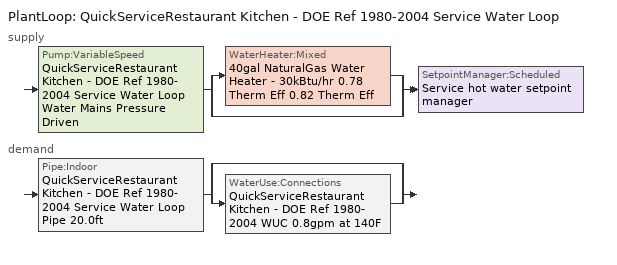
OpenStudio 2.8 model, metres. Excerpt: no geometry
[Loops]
PlantLoop 'QuickServiceRestaurant Kitchen - DOE Ref 1980-2004 Service Water Loop'
 supply: Pump:VariableSpeed 'QuickServiceRestaurant Kitchen - DOE Ref 1980-2004 Service Water Loop Water Mains Pressure Driven' > split
  | WaterHeater:Mixed '40gal NaturalGas Water Heater - 30kBtu/hr 0.78 Therm Eff 0.82 Therm Eff'
  | bypass
  join > SetpointManager:Scheduled 'Service hot water setpoint manager'
 demand: Pipe:Indoor 'QuickServiceRestaurant Kitchen - DOE Ref 1980-2004 Service Water Loop Pipe 20.0ft' > split
  | bypass
  | WaterUse:Connections 'QuickServiceRestaurant Kitchen - DOE Ref 1980-2004 WUC 0.8gpm at 140F'
[SizingPeriod:DesignDay] Barometric Pressure {Pa}=98816; Sky Clearness=0; Rain Indicator=0; Snow Indicator=0; Day of Month=21; Daylight Saving Time Indicator=0; Humidity Indicating Type=Wetbulb; Dry-Bulb Temperature Range Modifier Type=DefaultMultipliers
Name | Maximum Dry-Bulb Temperature {C} | Daily Dry-Bulb Temperature Range {deltaC} | Humidity Indicating Conditions at Maximum Dry-Bulb | Wind Speed {m/s} | Wind Direction {deg} | Month | Day Type | Solar Model Indicator | ASHRAE Taub | ASHRAE Taud
Toledo Express Ann Htg 99% Condns DB 1 | -14 | 0 | -14 | 4.3 | 240 | 1 | WinterDesignDay | ASHRAEClearSky
Toledo Express Ann Htg 99.6% Condns DB 1 | -17 | 0 | -17 | 4.3 | 240 | 1 | WinterDesignDay | ASHRAEClearSky
Toledo Express Ann Htg Wind 99% Condns WS=>MCDB 1 | -3.1 | 0 | -3.1 | 11.3 | 240 | 1 | WinterDesignDay | ASHRAEClearSky
Toledo Express April .4% Condns DB=>MCWB 1 | 28.7 | 11.2 | 18.5 | 4.8 | 230 | 4 | SummerDesignDay | ASHRAETau | 0.368 | 2.323
Toledo Express April .4% Condns WB=>MCDB 1 | 26 | 11.2 | 19.6 | 4.8 | 230 | 4 | SummerDesignDay | ASHRAETau | 0.368 | 2.323
Toledo Express August .4% Condns DB=>MCWB 1 | 34.1 | 11 | 24.9 | 4.8 | 230 | 8 | SummerDesignDay | ASHRAETau | 0.433 | 2.18
Toledo Express August .4% Condns WB=>MCDB 1 | 32.8 | 11 | 26.3 | 4.8 | 230 | 8 | SummerDesignDay | ASHRAETau | 0.433 | 2.18
Toledo Express December .4% Condns DB=>MCWB 1 | 16.1 | 6.9 | 13.5 | 4.8 | 230 | 12 | SummerDesignDay | ASHRAETau | 0.289 | 2.54
Toledo Express December .4% Condns WB=>MCDB 1 | 15.7 | 6.9 | 13.9 | 4.8 | 230 | 12 | SummerDesignDay | ASHRAETau | 0.289 | 2.54
Toledo Express February .4% Condns DB=>MCWB 1 | 15 | 7.9 | 10.8 | 4.8 | 230 | 2 | SummerDesignDay | ASHRAETau | 0.316 | 2.389
Toledo Express February .4% Condns WB=>MCDB 1 | 14 | 7.9 | 12.3 | 4.8 | 230 | 2 | SummerDesignDay | ASHRAETau | 0.316 | 2.389
Toledo Express January .4% Condns DB=>MCWB 1 | 14.8 | 7.3 | 12.5 | 4.8 | 230 | 1 | SummerDesignDay | ASHRAETau | 0.298 | 2.401
Toledo Express January .4% Condns WB=>MCDB 1 | 14 | 7.3 | 13.1 | 4.8 | 230 | 1 | SummerDesignDay | ASHRAETau | 0.298 | 2.401
Toledo Express July .4% Condns DB=>MCWB 1 | 35.4 | 11.4 | 23.9 | 4.8 | 230 | 7 | SummerDesignDay | ASHRAETau | 0.427 | 2.175
Toledo Express July .4% Condns WB=>MCDB 1 | 32.4 | 11.4 | 26.6 | 4.8 | 230 | 7 | SummerDesignDay | ASHRAETau | 0.427 | 2.175
Toledo Express June .4% Condns DB=>MCWB 1 | 34.5 | 11.6 | 22.6 | 4.8 | 230 | 6 | SummerDesignDay | ASHRAETau | 0.418 | 2.169
Toledo Express June .4% Condns WB=>MCDB 1 | 31 | 11.6 | 24.6 | 4.8 | 230 | 6 | SummerDesignDay | ASHRAETau | 0.418 | 2.169
Toledo Express March .4% Condns DB=>MCWB 1 | 23.4 | 9.8 | 15.6 | 4.8 | 230 | 3 | SummerDesignDay | ASHRAETau | 0.337 | 2.415
Toledo Express March .4% Condns WB=>MCDB 1 | 22.1 | 9.8 | 17 | 4.8 | 230 | 3 | SummerDesignDay | ASHRAETau | 0.337 | 2.415
Toledo Express May .4% Condns DB=>MCWB 1 | 31.8 | 11.7 | 20.7 | 4.8 | 230 | 5 | SummerDesignDay | ASHRAETau | 0.384 | 2.242
Toledo Express May .4% Condns WB=>MCDB 1 | 28.7 | 11.7 | 23.5 | 4.8 | 230 | 5 | SummerDesignDay | ASHRAETau | 0.384 | 2.242
Toledo Express November .4% Condns DB=>MCWB 1 | 21.4 | 8.6 | 13.9 | 4.8 | 230 | 11 | SummerDesignDay | ASHRAETau | 0.322 | 2.55
Toledo Express November .4% Condns WB=>MCDB 1 | 18.6 | 8.6 | 16.5 | 4.8 | 230 | 11 | SummerDesignDay | ASHRAETau | 0.322 | 2.55
Toledo Express October .4% Condns DB=>MCWB 1 | 28 | 11.1 | 19.4 | 4.8 | 230 | 10 | SummerDesignDay | ASHRAETau | 0.343 | 2.48
Toledo Express October .4% Condns WB=>MCDB 1 | 25.9 | 11.1 | 21.4 | 4.8 | 230 | 10 | SummerDesignDay | ASHRAETau | 0.343 | 2.48
Toledo Express September .4% Condns DB=>MCWB 1 | 32.2 | 11.9 | 21.3 | 4.8 | 230 | 9 | SummerDesignDay | ASHRAETau | 0.389 | 2.329
Toledo Express September .4% Condns WB=>MCDB 1 | 28.7 | 11.9 | 24 | 4.8 | 230 | 9 | SummerDesignDay | ASHRAETau | 0.389 | 2.329
[Construction]
Uninsulated copper pipe 0.75in type L: Copper pipe 0.75in type L
[Material]
Copper pipe 0.75in type L: Roughness=Smooth; Thickness {m}=0.001143; Conductivity {W/m-K}=386; Density {kg/m3}=8906.27; Specific Heat {J/kg-K}=385.1856; Thermal Absorptance=0.9; Solar Absorptance=0.7; Visible Absorptance=0.7
[Sizing:Zone] Zone Cooling Design Supply Air Temperature Input Method=SupplyAirTemperature; Zone Cooling Design Supply Air Temperature {C}=13.8889; Zone Cooling Design Supply Air Temperature Difference {deltaC}=11.11; Zone Heating Design Supply Air Temperature Input Method=SupplyAirTemperature; Zone Heating Design Supply Air Temperature {C}=50; Zone Heating Design Supply Air Temperature Difference {deltaC}=11.11; Zone Cooling Design Supply Air Humidity Ratio {kg-H2O/kg-air}=0.008; Zone Heating Design Supply Air Humidity Ratio {kg-H2O/kg-air}=0.008; Cooling Design Air Flow Method=DesignDay; Heating Design Air Flow Method=DesignDay; Account for Dedicated Outdoor Air System=No; Dedicated Outdoor Air System Control Strategy=NeutralSupplyAir; Dedicated Outdoor Air Low Setpoint Temperature for Design {C}=autosize; Dedicated Outdoor Air High Setpoint Temperature for Design {C}=autosize
Zone QuickServiceRestaurant Kitchen A end_a - Story Ground; Zone QuickServiceRestaurant Kitchen B end_a - Story Ground; Zone QuickServiceRestaurant Kitchen C end_a - Story Ground; Zone QuickServiceRestaurant Kitchen A  - Story Ground; Zone QuickServiceRestaurant Kitchen B  - Story Ground; Zone QuickServiceRestaurant Kitchen C  - Story Ground; Zone QuickServiceRestaurant Dining A  - Story Ground; Zone QuickServiceRestaurant Dining B  - Story Ground; Zone QuickServiceRestaurant Dining C  - Story Ground; Zone QuickServiceRestaurant Dining A end_b - Story Ground; Zone QuickServiceRestaurant Dining B end_b - Story Ground; Zone QuickServiceRestaurant Dining C end_b - Story Ground
[Zone equipment]
Zone QuickServiceRestaurant Kitchen A end_a - Story Ground: Zone QuickServiceRestaurant Kitchen A end_a - Story Ground Exhaust Fan, Zone QuickServiceRestaurant Kitchen A end_a - Story Ground PTHP
Zone QuickServiceRestaurant Kitchen B end_a - Story Ground: Zone QuickServiceRestaurant Kitchen B end_a - Story Ground Exhaust Fan, Zone QuickServiceRestaurant Kitchen B end_a - Story Ground PTHP
Zone QuickServiceRestaurant Kitchen C end_a - Story Ground: Zone QuickServiceRestaurant Kitchen C end_a - Story Ground Exhaust Fan, Zone QuickServiceRestaurant Kitchen C end_a - Story Ground PTHP
Zone QuickServiceRestaurant Kitchen A  - Story Ground: Zone QuickServiceRestaurant Kitchen A  - Story Ground Exhaust Fan, Zone QuickServiceRestaurant Kitchen A  - Story Ground PTHP
Zone QuickServiceRestaurant Kitchen B  - Story Ground: Zone QuickServiceRestaurant Kitchen B  - Story Ground Exhaust Fan, Zone QuickServiceRestaurant Kitchen B  - Story Ground PTHP
Zone QuickServiceRestaurant Kitchen C  - Story Ground: Zone QuickServiceRestaurant Kitchen C  - Story Ground Exhaust Fan, Zone QuickServiceRestaurant Kitchen C  - Story Ground PTHP
Zone QuickServiceRestaurant Dining A  - Story Ground: Zone QuickServiceRestaurant Kitchen A  - Story Ground Transfer Air Source, Zone QuickServiceRestaurant Dining A  - Story Ground PTHP
Zone QuickServiceRestaurant Dining B  - Story Ground: Zone QuickServiceRestaurant Kitchen B  - Story Ground Transfer Air Source, Zone QuickServiceRestaurant Dining B  - Story Ground PTHP
Zone QuickServiceRestaurant Dining C  - Story Ground: Zone QuickServiceRestaurant Kitchen C  - Story Ground Transfer Air Source, Zone QuickServiceRestaurant Dining C  - Story Ground PTHP
Zone QuickServiceRestaurant Dining A end_b - Story Ground: Zone QuickServiceRestaurant Dining A end_b - Story Ground PTHP
Zone QuickServiceRestaurant Dining B end_b - Story Ground: Zone QuickServiceRestaurant Dining B end_b - Story Ground PTHP
Zone QuickServiceRestaurant Dining C end_b - Story Ground: Zone QuickServiceRestaurant Dining C end_b - Story Ground PTHP
[Fan:ZoneExhaust] Availability Schedule=QuickServiceRestaurant Kitchen Exhaust; Fan Total Efficiency=0.0273754; Pressure Rise {Pa}=124.544; System Availability Manager Coupling Mode=Decoupled
Name | Maximum Flow Rate {m3/s} | Flow Fraction Schedule | Balanced Exhaust Fraction Schedule
Zone QuickServiceRestaurant Kitchen A  - Story Ground Exhaust Fan; Zone QuickServiceRestaurant Kitchen C  - Story Ground Exhaust Fan | 0.0613788 | QuickServiceRestaurant Kitchen Exhaust | RestaurantFastFood Kitchen Exhaust Fan Balanced Exhaust Fraction Schedule_2004
Zone QuickServiceRestaurant Kitchen A  - Story Ground Transfer Air Source; Zone QuickServiceRestaurant Kitchen C  - Story Ground Transfer Air Source | 0.0325622
Zone QuickServiceRestaurant Kitchen A end_a - Story Ground Exhaust Fan; Zone QuickServiceRestaurant Kitchen C end_a - Story Ground Exhaust Fan | 0.0743317 | QuickServiceRestaurant Kitchen Exhaust
Zone QuickServiceRestaurant Kitchen B  - Story Ground Exhaust Fan | 0.101366 | QuickServiceRestaurant Kitchen Exhaust | RestaurantFastFood Kitchen Exhaust Fan Balanced Exhaust Fraction Schedule_2004
Zone QuickServiceRestaurant Kitchen B  - Story Ground Transfer Air Source | 0.0537759
Zone QuickServiceRestaurant Kitchen B end_a - Story Ground Exhaust Fan | 0.122758 | QuickServiceRestaurant Kitchen Exhaust
[WaterUse:Connections]
QuickServiceRestaurant Kitchen - DOE Ref 1980-2004 WUC 0.8gpm at 140F: Water Use Equipment Name 1=QuickServiceRestaurant Kitchen - DOE Ref 1980-2004 Service Water Use 0.8gpm at 140F
[WaterUse:Equipment:Definition]
QuickServiceRestaurant Kitchen - DOE Ref 1980-2004 Service Water Use Def 0.8gpm: Peak Flow Rate {m3/s}=5.04722e-05; Target Temperature Schedule=Mixed Water At Faucet Temp - 140F; Sensible Fraction Schedule=Fraction Sensible - 0.2; Latent Fraction Schedule=Fraction Latent - 0.05
[WaterUse:Equipment]
QuickServiceRestaurant Kitchen - DOE Ref 1980-2004 Service Water Use 0.8gpm at 140F: Water Use Equipment Definition=QuickServiceRestaurant Kitchen - DOE Ref 1980-2004 Service Water Use Def 0.8gpm; Flow Rate Fraction Schedule=QuickServiceRestaurant Bldg Swh
[PlantLoop]
QuickServiceRestaurant Kitchen - DOE Ref 1980-2004 Service Water Loop: Glycol Concentration=0; Maximum Loop Temperature {C}=60; Minimum Loop Temperature {C}=10; Plant Loop Volume {m3}=Autocalculate; Load Distribution Scheme=Optimal
[Sizing:Plant]
QuickServiceRestaurant Kitchen - DOE Ref 1980-2004 Service Water Loop: Loop Type=Heating; Design Loop Exit Temperature {C}=60; Loop Design Temperature Difference {deltaC}=5; Sizing Option=NonCoincident; Zone Timesteps in Averaging Window=1; Coincident Sizing Factor Mode=None
[SetpointManager:Scheduled]
Service hot water setpoint manager: Control Variable=Temperature; Schedule=Service Water Loop Temp - 140F; Setpoint Node or NodeList=QuickServiceRestaurant Kitchen - DOE Ref 1980-2004 Service Water Loop Supply Outlet Node
[Pump:VariableSpeed]
QuickServiceRestaurant Kitchen - DOE Ref 1980-2004 Service Water Loop Water Mains Pressure Driven: Rated Pump Head {Pa}=0.001; Motor Efficiency=0.825; Pump Control Type=Continuous; Skin Loss Radiative Fraction=0.5; Design Power Sizing Method=PowerPerFlowPerPressure; Design Electric Power per Unit Flow Rate {W/(m3/s)}=348701.1; Design Shaft Power per Unit Flow Rate per Unit Head {W-s/m3-Pa}=1.28205; Design Minimum Flow Rate Fraction=0
[WaterHeater:Mixed]
40gal NaturalGas Water Heater - 30kBtu/hr 0.78 Therm Eff 0.82 Therm Eff: Tank Volume {m3}=0.151416; Setpoint Temperature Schedule=Service Water Loop Temp - 140F; Deadband Temperature Difference {deltaC}=2; Maximum Temperature Limit {C}=60; Heater Control Type=Cycle; Heater Maximum Capacity {W}=8862.47; Heater Fuel Type=NaturalGas; Heater Thermal Efficiency=0.82; Off Cycle Parasitic Fuel Consumption Rate {W}=0; Off Cycle Parasitic Fuel Type=NaturalGas; Off Cycle Parasitic Heat Fraction to Tank=0; On Cycle Parasitic Fuel Consumption Rate {W}=0; On Cycle Parasitic Fuel Type=NaturalGas; On Cycle Parasitic Heat Fraction to Tank=0; Ambient Temperature Indicator=Schedule; Ambient Temperature Schedule=Water Heater Ambient Temp Schedule - 70f; Off Cycle Loss Coefficient to Ambient Temperature {W/K}=3.10058; On Cycle Loss Coefficient to Ambient Temperature {W/K}=3.10058; Use Side Effectiveness=1; Source Side Effectiveness=1; Use Side Design Flow Rate {m3/s}=autosize; Source Side Design Flow Rate {m3/s}=autosize; Indirect Water Heating Recovery Time {hr}=1.5; Source Side Flow Control Mode=IndirectHeatPrimarySetpoint
[Pipe:Indoor]
QuickServiceRestaurant Kitchen - DOE Ref 1980-2004 Service Water Loop Pipe 20.0ft: Construction=Uninsulated copper pipe 0.75in type L; Environment Type=Schedule; Ambient Temperature Schedule=QuickServiceRestaurant Kitchen - DOE Ref 1980-2004 Service Water Loop Piping Air Temp - 70F; Ambient Air Velocity Schedule=QuickServiceRestaurant Kitchen - DOE Ref 1980-2004 Service Water Loop Piping Air Velocity - 0.67mph; Pipe Inside Diameter {m}=0.019939; Pipe Length {m}=6.096
[Fan:ConstantVolume] Availability Schedule=Always On Discrete; Fan Total Efficiency=0.1595; Pressure Rise {Pa}=331.288; Maximum Flow Rate {m3/s}=AutoSize; Motor Efficiency=0.29; Motor In Airstream Fraction=1
Zone QuickServiceRestaurant Dining A  - Story Ground PTAC Fan; Zone QuickServiceRestaurant Dining A end_b - Story Ground PTAC Fan; Zone QuickServiceRestaurant Dining B  - Story Ground PTAC Fan; Zone QuickServiceRestaurant Dining B end_b - Story Ground PTAC Fan; Zone QuickServiceRestaurant Dining C  - Story Ground PTAC Fan; Zone QuickServiceRestaurant Dining C end_b - Story Ground PTAC Fan; Zone QuickServiceRestaurant Kitchen A  - Story Ground PTAC Fan; Zone QuickServiceRestaurant Kitchen A end_a - Story Ground PTAC Fan; Zone QuickServiceRestaurant Kitchen B  - Story Ground PTAC Fan; Zone QuickServiceRestaurant Kitchen B end_a - Story Ground PTAC Fan; Zone QuickServiceRestaurant Kitchen C  - Story Ground PTAC Fan; Zone QuickServiceRestaurant Kitchen C end_a - Story Ground PTAC Fan
[Coil:Heating:DX:SingleSpeed] Availability Schedule=Always On Discrete; Rated Total Heating Capacity {W}=Autosize; Rated Air Flow Rate {m3/s}=Autosize; Rated Supply Fan Power Per Volume Flow Rate {W/(m3/s)}=773.3; Total Heating Capacity Function of Temperature Curve=DXHEAT-NECB2011-REF-CAPFT; Total Heating Capacity Function of Flow Fraction Curve=DXHEAT-NECB2011-REF-CAPFFLOW; Energy Input Ratio Function of Temperature Curve=DXHEAT-NECB2011-REF-EIRFT; Energy Input Ratio Function of Flow Fraction Curve=DXHEAT-NECB2011-REF-EIRFFLOW; Part Load Fraction Correlation Curve=DXHEAT-NECB2011-REF-PLFFPLR; Defrost Strategy=ReverseCycle; Defrost Control=OnDemand; Defrost Time Period Fraction=0.166667; Resistive Defrost Heater Capacity {W}=2000
Name | Rated COP {W/W} | Defrost Energy Input Ratio Function of Temperature Curve
Zone QuickServiceRestaurant Dining A  - Story Ground PTHP Htg Coil 16 Clg kBtu/hr 2.5COPH 17 Clg kBtu/hr 2.8COPH | 2.99118 | Zone QuickServiceRestaurant Dining A  - Story Ground PTHP Htg Coil Defrost EIR Func of Temp Curve
Zone QuickServiceRestaurant Dining A end_b - Story Ground PTHP Htg Coil 23 Clg kBtu/hr 2.5COPH 25 Clg kBtu/hr 2.8COPH | 2.99454 | Zone QuickServiceRestaurant Dining A end_b - Story Ground PTHP Htg Coil Defrost EIR Func of Temp Curve
Zone QuickServiceRestaurant Dining B  - Story Ground PTHP Htg Coil 22 Clg kBtu/hr 2.5COPH 24 Clg kBtu/hr 2.8COPH | 2.99416 | Zone QuickServiceRestaurant Dining B  - Story Ground PTHP Htg Coil Defrost EIR Func of Temp Curve
Zone QuickServiceRestaurant Dining B end_b - Story Ground PTHP Htg Coil 33 Clg kBtu/hr 2.5COPH 36 Clg kBtu/hr 2.8COPH | 2.99931 | Zone QuickServiceRestaurant Dining B end_b - Story Ground PTHP Htg Coil Defrost EIR Func of Temp Curve
Zone QuickServiceRestaurant Dining C  - Story Ground PTHP Htg Coil 18 Clg kBtu/hr 2.5COPH 19 Clg kBtu/hr 2.8COPH | 2.99198 | Zone QuickServiceRestaurant Dining C  - Story Ground PTHP Htg Coil Defrost EIR Func of Temp Curve
Zone QuickServiceRestaurant Dining C end_b - Story Ground PTHP Htg Coil 24 Clg kBtu/hr 2.5COPH 26 Clg kBtu/hr 2.8COPH | 2.99498 | Zone QuickServiceRestaurant Dining C end_b - Story Ground PTHP Htg Coil Defrost EIR Func of Temp Curve
Zone QuickServiceRestaurant Kitchen A  - Story Ground PTHP Htg Coil 10 Clg kBtu/hr 2.6COPH 11 Clg kBtu/hr 2.9COPH | 3.11218 | Zone QuickServiceRestaurant Kitchen A  - Story Ground PTHP Htg Coil Defrost EIR Func of Temp Curve
Zone QuickServiceRestaurant Kitchen A end_a - Story Ground PTHP Htg Coil 16 Clg kBtu/hr 2.5COPH 17 Clg kBtu/hr 2.8COPH | 2.99122 | Zone QuickServiceRestaurant Kitchen A end_a - Story Ground PTHP Htg Coil Defrost EIR Func of Temp Curve
Zone QuickServiceRestaurant Kitchen B  - Story Ground PTHP Htg Coil 13 Clg kBtu/hr 2.5COPH 16 Clg kBtu/hr 2.8COPH | 2.99078 | Zone QuickServiceRestaurant Kitchen B  - Story Ground PTHP Htg Coil Defrost EIR Func of Temp Curve
Zone QuickServiceRestaurant Kitchen B end_a - Story Ground PTHP Htg Coil 23 Clg kBtu/hr 2.5COPH 25 Clg kBtu/hr 2.8COPH | 2.99465 | Zone QuickServiceRestaurant Kitchen B end_a - Story Ground PTHP Htg Coil Defrost EIR Func of Temp Curve
Zone QuickServiceRestaurant Kitchen C  - Story Ground PTHP Htg Coil 11 Clg kBtu/hr 2.6COPH 12 Clg kBtu/hr 2.9COPH | 3.0678 | Zone QuickServiceRestaurant Kitchen C  - Story Ground PTHP Htg Coil Defrost EIR Func of Temp Curve
Zone QuickServiceRestaurant Kitchen C end_a - Story Ground PTHP Htg Coil 17 Clg kBtu/hr 2.5COPH 18 Clg kBtu/hr 2.8COPH | 2.99175 | Zone QuickServiceRestaurant Kitchen C end_a - Story Ground PTHP Htg Coil Defrost EIR Func of Temp Curve
[Coil:Cooling:DX:SingleSpeed] Availability Schedule=Always On Discrete; Rated Total Cooling Capacity {W}=autosize; Rated Sensible Heat Ratio=autosize; Rated Air Flow Rate {m3/s}=autosize; Rated Evaporator Fan Power Per Volume Flow Rate {W/(m3/s)}=773.3; Total Cooling Capacity Function of Temperature Curve=HPACCoolCapFT; Total Cooling Capacity Function of Flow Fraction Curve=HPACCoolCapFFF; Energy Input Ratio Function of Temperature Curve=HPACCOOLEIRFT; Energy Input Ratio Function of Flow Fraction Curve=HPACCOOLEIRFFF; Part Load Fraction Correlation Curve=HPACCOOLPLFFPLR; Condenser Type=AirCooled; Evaporative Condenser Effectiveness=0; Evaporative Condenser Air Flow Rate {m3/s}=Autosize; Evaporative Condenser Pump Rated Power Consumption {W}=Autosize; Crankcase Heater Capacity {W}=0; Maximum Outdoor Dry-Bulb Temperature for Crankcase Heater Operation {C}=0; Basin Heater Capacity {W/K}=0; Basin Heater Setpoint Temperature {C}=10
Name | Rated COP {W/W}
Zone QuickServiceRestaurant Dining A  - Story Ground PTHP Clg Coil 16kBtu/hr 7.6EER 17kBtu/hr 9.1EER; Zone QuickServiceRestaurant Dining A end_b - Story Ground PTHP Clg Coil 23kBtu/hr 7.6EER 25kBtu/hr 9.1EER; Zone QuickServiceRestaurant Dining B  - Story Ground PTHP Clg Coil 22kBtu/hr 7.6EER 24kBtu/hr 9.1EER; Zone QuickServiceRestaurant Dining B end_b - Story Ground PTHP Clg Coil 33kBtu/hr 7.6EER 36kBtu/hr 9.1EER; Zone QuickServiceRestaurant Dining C  - Story Ground PTHP Clg Coil 18kBtu/hr 7.6EER 19kBtu/hr 9.1EER; Zone QuickServiceRestaurant Dining C end_b - Story Ground PTHP Clg Coil 24kBtu/hr 7.6EER 26kBtu/hr 9.1EER; Zone QuickServiceRestaurant Kitchen A end_a - Story Ground PTHP Clg Coil 16kBtu/hr 7.6EER 17kBtu/hr 9.1EER; Zone QuickServiceRestaurant Kitchen B  - Story Ground PTHP Clg Coil 13kBtu/hr 7.8EER 16kBtu/hr 9.1EER; Zone QuickServiceRestaurant Kitchen B end_a - Story Ground PTHP Clg Coil 23kBtu/hr 7.6EER 25kBtu/hr 9.1EER; Zone QuickServiceRestaurant Kitchen C end_a - Story Ground PTHP Clg Coil 17kBtu/hr 7.6EER 18kBtu/hr 9.1EER | 3.16789
Zone QuickServiceRestaurant Kitchen A  - Story Ground PTHP Clg Coil 10kBtu/hr 8.4EER 11kBtu/hr 10.1EER | 3.48482
Zone QuickServiceRestaurant Kitchen C  - Story Ground PTHP Clg Coil 11kBtu/hr 8.2EER 12kBtu/hr 9.7EER | 3.36923
[Coil:Heating:Electric] Availability Schedule=Always On Discrete; Efficiency=1
Zone QuickServiceRestaurant Dining A  - Story Ground PTHP Supplemental Htg Coil; Zone QuickServiceRestaurant Dining A end_b - Story Ground PTHP Supplemental Htg Coil; Zone QuickServiceRestaurant Dining B  - Story Ground PTHP Supplemental Htg Coil; Zone QuickServiceRestaurant Dining B end_b - Story Ground PTHP Supplemental Htg Coil; Zone QuickServiceRestaurant Dining C  - Story Ground PTHP Supplemental Htg Coil; Zone QuickServiceRestaurant Dining C end_b - Story Ground PTHP Supplemental Htg Coil; Zone QuickServiceRestaurant Kitchen A  - Story Ground PTHP Supplemental Htg Coil; Zone QuickServiceRestaurant Kitchen A end_a - Story Ground PTHP Supplemental Htg Coil; Zone QuickServiceRestaurant Kitchen B  - Story Ground PTHP Supplemental Htg Coil; Zone QuickServiceRestaurant Kitchen B end_a - Story Ground PTHP Supplemental Htg Coil; Zone QuickServiceRestaurant Kitchen C  - Story Ground PTHP Supplemental Htg Coil; Zone QuickServiceRestaurant Kitchen C end_a - Story Ground PTHP Supplemental Htg Coil
[ZoneHVAC:PackagedTerminalHeatPump] Availability Schedule=Always On Discrete; Supply Air Flow Rate During Cooling Operation {m3/s}=Autosize; Supply Air Flow Rate During Heating Operation {m3/s}=Autosize; Supply Air Flow Rate When No Cooling or Heating is Needed {m3/s}=Autosize; Outdoor Air Flow Rate During Cooling Operation {m3/s}=Autosize; Outdoor Air Flow Rate During Heating Operation {m3/s}=Autosize; Outdoor Air Flow Rate When No Cooling or Heating is Needed {m3/s}=Autosize; Maximum Supply Air Temperature from Supplemental Heater {C}=Autosize; Fan Placement=DrawThrough; Supply Air Fan Operating Mode Schedule=Always On Discrete
Name | Supply Air Fan | Heating Coil | Cooling Coil | Supplemental Heating Coil
Zone QuickServiceRestaurant Dining A  - Story Ground PTHP | Zone QuickServiceRestaurant Dining A  - Story Ground PTAC Fan | Zone QuickServiceRestaurant Dining A  - Story Ground PTHP Htg Coil 16 Clg kBtu/hr 2.5COPH 17 Clg kBtu/hr 2.8COPH | Zone QuickServiceRestaurant Dining A  - Story Ground PTHP Clg Coil 16kBtu/hr 7.6EER 17kBtu/hr 9.1EER | Zone QuickServiceRestaurant Dining A  - Story Ground PTHP Supplemental Htg Coil
Zone QuickServiceRestaurant Dining A end_b - Story Ground PTHP | Zone QuickServiceRestaurant Dining A end_b - Story Ground PTAC Fan | Zone QuickServiceRestaurant Dining A end_b - Story Ground PTHP Htg Coil 23 Clg kBtu/hr 2.5COPH 25 Clg kBtu/hr 2.8COPH | Zone QuickServiceRestaurant Dining A end_b - Story Ground PTHP Clg Coil 23kBtu/hr 7.6EER 25kBtu/hr 9.1EER | Zone QuickServiceRestaurant Dining A end_b - Story Ground PTHP Supplemental Htg Coil
Zone QuickServiceRestaurant Dining B  - Story Ground PTHP | Zone QuickServiceRestaurant Dining B  - Story Ground PTAC Fan | Zone QuickServiceRestaurant Dining B  - Story Ground PTHP Htg Coil 22 Clg kBtu/hr 2.5COPH 24 Clg kBtu/hr 2.8COPH | Zone QuickServiceRestaurant Dining B  - Story Ground PTHP Clg Coil 22kBtu/hr 7.6EER 24kBtu/hr 9.1EER | Zone QuickServiceRestaurant Dining B  - Story Ground PTHP Supplemental Htg Coil
Zone QuickServiceRestaurant Dining B end_b - Story Ground PTHP | Zone QuickServiceRestaurant Dining B end_b - Story Ground PTAC Fan | Zone QuickServiceRestaurant Dining B end_b - Story Ground PTHP Htg Coil 33 Clg kBtu/hr 2.5COPH 36 Clg kBtu/hr 2.8COPH | Zone QuickServiceRestaurant Dining B end_b - Story Ground PTHP Clg Coil 33kBtu/hr 7.6EER 36kBtu/hr 9.1EER | Zone QuickServiceRestaurant Dining B end_b - Story Ground PTHP Supplemental Htg Coil
Zone QuickServiceRestaurant Dining C  - Story Ground PTHP | Zone QuickServiceRestaurant Dining C  - Story Ground PTAC Fan | Zone QuickServiceRestaurant Dining C  - Story Ground PTHP Htg Coil 18 Clg kBtu/hr 2.5COPH 19 Clg kBtu/hr 2.8COPH | Zone QuickServiceRestaurant Dining C  - Story Ground PTHP Clg Coil 18kBtu/hr 7.6EER 19kBtu/hr 9.1EER | Zone QuickServiceRestaurant Dining C  - Story Ground PTHP Supplemental Htg Coil
Zone QuickServiceRestaurant Dining C end_b - Story Ground PTHP | Zone QuickServiceRestaurant Dining C end_b - Story Ground PTAC Fan | Zone QuickServiceRestaurant Dining C end_b - Story Ground PTHP Htg Coil 24 Clg kBtu/hr 2.5COPH 26 Clg kBtu/hr 2.8COPH | Zone QuickServiceRestaurant Dining C end_b - Story Ground PTHP Clg Coil 24kBtu/hr 7.6EER 26kBtu/hr 9.1EER | Zone QuickServiceRestaurant Dining C end_b - Story Ground PTHP Supplemental Htg Coil
Zone QuickServiceRestaurant Kitchen A  - Story Ground PTHP | Zone QuickServiceRestaurant Kitchen A  - Story Ground PTAC Fan | Zone QuickServiceRestaurant Kitchen A  - Story Ground PTHP Htg Coil 10 Clg kBtu/hr 2.6COPH 11 Clg kBtu/hr 2.9COPH | Zone QuickServiceRestaurant Kitchen A  - Story Ground PTHP Clg Coil 10kBtu/hr 8.4EER 11kBtu/hr 10.1EER | Zone QuickServiceRestaurant Kitchen A  - Story Ground PTHP Supplemental Htg Coil
Zone QuickServiceRestaurant Kitchen A end_a - Story Ground PTHP | Zone QuickServiceRestaurant Kitchen A end_a - Story Ground PTAC Fan | Zone QuickServiceRestaurant Kitchen A end_a - Story Ground PTHP Htg Coil 16 Clg kBtu/hr 2.5COPH 17 Clg kBtu/hr 2.8COPH | Zone QuickServiceRestaurant Kitchen A end_a - Story Ground PTHP Clg Coil 16kBtu/hr 7.6EER 17kBtu/hr 9.1EER | Zone QuickServiceRestaurant Kitchen A end_a - Story Ground PTHP Supplemental Htg Coil
Zone QuickServiceRestaurant Kitchen B  - Story Ground PTHP | Zone QuickServiceRestaurant Kitchen B  - Story Ground PTAC Fan | Zone QuickServiceRestaurant Kitchen B  - Story Ground PTHP Htg Coil 13 Clg kBtu/hr 2.5COPH 16 Clg kBtu/hr 2.8COPH | Zone QuickServiceRestaurant Kitchen B  - Story Ground PTHP Clg Coil 13kBtu/hr 7.8EER 16kBtu/hr 9.1EER | Zone QuickServiceRestaurant Kitchen B  - Story Ground PTHP Supplemental Htg Coil
Zone QuickServiceRestaurant Kitchen B end_a - Story Ground PTHP | Zone QuickServiceRestaurant Kitchen B end_a - Story Ground PTAC Fan | Zone QuickServiceRestaurant Kitchen B end_a - Story Ground PTHP Htg Coil 23 Clg kBtu/hr 2.5COPH 25 Clg kBtu/hr 2.8COPH | Zone QuickServiceRestaurant Kitchen B end_a - Story Ground PTHP Clg Coil 23kBtu/hr 7.6EER 25kBtu/hr 9.1EER | Zone QuickServiceRestaurant Kitchen B end_a - Story Ground PTHP Supplemental Htg Coil
Zone QuickServiceRestaurant Kitchen C  - Story Ground PTHP | Zone QuickServiceRestaurant Kitchen C  - Story Ground PTAC Fan | Zone QuickServiceRestaurant Kitchen C  - Story Ground PTHP Htg Coil 11 Clg kBtu/hr 2.6COPH 12 Clg kBtu/hr 2.9COPH | Zone QuickServiceRestaurant Kitchen C  - Story Ground PTHP Clg Coil 11kBtu/hr 8.2EER 12kBtu/hr 9.7EER | Zone QuickServiceRestaurant Kitchen C  - Story Ground PTHP Supplemental Htg Coil
Zone QuickServiceRestaurant Kitchen C end_a - Story Ground PTHP | Zone QuickServiceRestaurant Kitchen C end_a - Story Ground PTAC Fan | Zone QuickServiceRestaurant Kitchen C end_a - Story Ground PTHP Htg Coil 17 Clg kBtu/hr 2.5COPH 18 Clg kBtu/hr 2.8COPH | Zone QuickServiceRestaurant Kitchen C end_a - Story Ground PTHP Clg Coil 17kBtu/hr 7.6EER 18kBtu/hr 9.1EER | Zone QuickServiceRestaurant Kitchen C end_a - Story Ground PTHP Supplemental Htg Coil
[Schedule:Ruleset]
Name | Default Day Schedule | Summer Design Day Schedule | Winter Design Day Schedule
QuickServiceRestaurant Kitchen Exhaust | QuickServiceRestaurant Kitchen Exhaust Default | QuickServiceRestaurant Kitchen Exhaust Summer Design Day | QuickServiceRestaurant Kitchen Exhaust Winter Design Day
RestaurantFastFood Kitchen Exhaust Fan Balanced Exhaust Fraction Schedule_2004 | RestaurantFastFood Kitchen Exhaust Fan Balanced Exhaust Fraction Schedule_2004 Default | RestaurantFastFood Kitchen Exhaust Fan Balanced Exhaust Fraction Schedule_2004 Summer Design Day | RestaurantFastFood Kitchen Exhaust Fan Balanced Exhaust Fraction Schedule_2004 Winter Design Day
QuickServiceRestaurant Bldg Swh | QuickServiceRestaurant Bldg Swh Default | QuickServiceRestaurant Bldg Swh Summer Design Day | QuickServiceRestaurant Bldg Swh Winter Design Day
Fraction Sensible - 0.2 | Fraction Sensible - 0.2 Default
Fraction Latent - 0.05 | Fraction Latent - 0.05 Default
Mixed Water At Faucet Temp - 140F | Mixed Water At Faucet Temp - 140F Default
Service Water Loop Temp - 140F | Service Water Loop Temp - 140F Default
Water Heater Ambient Temp Schedule - 70f | Water Heater Ambient Temp Schedule - 70f Default
QuickServiceRestaurant Kitchen - DOE Ref 1980-2004 Service Water Loop Piping Air Temp - 70F | QuickServiceRestaurant Kitchen - DOE Ref 1980-2004 Service Water Loop Piping Air Temp - 70F Default
QuickServiceRestaurant Kitchen - DOE Ref 1980-2004 Service Water Loop Piping Air Velocity - 0.67mph | QuickServiceRestaurant Kitchen - DOE Ref 1980-2004 Service Water Loop Piping Air Velocity - 0.67mph Default
[Schedule:Day]
QuickServiceRestaurant Kitchen Exhaust Default; autogen QuickServiceRestaurant Kitchen Exhaust 0_day_sch; autogen QuickServiceRestaurant Kitchen Exhaust 1_day_sch: Yes, 1, 0, 1, 5, 0, 0, 24, 0, 1
QuickServiceRestaurant Kitchen Exhaust Winter Design Day; QuickServiceRestaurant Kitchen Exhaust Summer Design Day: 1, 0, 1, 5, 0, 0, 24, 0, 1
RestaurantFastFood Kitchen Exhaust Fan Balanced Exhaust Fraction Schedule_2004 Default; RestaurantFastFood Kitchen Exhaust Fan Balanced Exhaust Fraction Schedule_2004 Default 1; autogen Schedule Rule 3 1_day_sch; autogen RestaurantFastFood Kitchen Exhaust Fan Balanced Exhaust Fraction Schedule_2004 2_day_sch: Yes, 1, 0, 0.530511, 5, 0, 0, 24, 0, 0.530511
RestaurantFastFood Kitchen Exhaust Fan Balanced Exhaust Fraction Schedule_2004 Winter Design Day; RestaurantFastFood Kitchen Exhaust Fan Balanced Exhaust Fraction Schedule_2004 Summer Design Day: 1, 0, 0.530511, 5, 0, 0, 24, 0, 0.530511
QuickServiceRestaurant Bldg Swh Default: Yes, 7, 0, 0, 7, 15, 0.0375, 7, 30, 0.075, 7, 45, 0.1125, 8, 0, 0.15, 8, 15, 0.2625, 8, 30, 0.375, 8, 45, 0.4875, 9, 0, 0.6, 9, 15, 0.5875, 9, 30, 0.575, 9, 45, 0.5625, 10, 0, 0.55, 10, 15, 0.525, 10, 30, 0.5, 10, 45, 0.475, 11, 0, 0.45, 11, 15, 0.427778, 11, 30, 0.405556, 11, 33, 0.4, 11, 48, 0.427778, 12, 3, 0.405556, 12, 7, 0.4, 12, 22, 0.3875, 12, 37, 0.375, 12, 52, 0.3625, 13, 7, 0.35, 13, 22, 0.3375, 13, 37, 0.325, 13, 52, 0.3125, 14, 7, 0.3, 16, 7, 0.3, 16, 22, 0.325, 16, 37, 0.35, 16, 52, 0.375, 17, 7, 0.4, 17, 22, 0.4375, 17, 37, 0.475, 17, 52, 0.5125, 18, 7, 0.55, 18, 22, 0.572222, 18, 37, 0.594444, 18, 41, 0.6, 18, 56, 0.522222, 19, 11, 0.544444, 19, 15, 0.55, 19, 30, 0.525, 19, 45, 0.5, 20, 0, 0.475, 20, 15, 0.45, 20, 30, 0.4, 20, 45, 0.35, 21, 0, 0.3, 21, 15, 0.25, 21, 30, 0.2375, 21, 45, 0.225, 22, 0, 0.2125, 22, 15, 0.2, 22, 30, 0.15, 22, 45, 0.1, 23, 0, 0.05, 23, 15, 0, 24, 0, 0
QuickServiceRestaurant Bldg Swh Summer Design Day: 1, 0, 0.2, 6, 0, 0, 7, 0, 0.15, 8, 0, 0.6, 9, 0, 0.55, 10, 0, 0.45, 11, 0, 0.4, 12, 0, 0.45, 13, 0, 0.4, 14, 0, 0.35, 17, 0, 0.3, 18, 0, 0.4, 19, 0, 0.55, 20, 0, 0.6, 21, 0, 0.5, 22, 0, 0.55, 23, 0, 0.45, 24, 0, 0.25
QuickServiceRestaurant Bldg Swh Sun Day: Yes, 2, 45, 0, 3, 0, 0.009375, 3, 15, 0.01875, 3, 30, 0.028125, 3, 45, 0.0375, 4, 0, 0.046875, 4, 15, 0.05625, 4, 30, 0.065625, 4, 45, 0.075, 5, 0, 0.084375, 5, 15, 0.09375, 5, 30, 0.103125, 5, 45, 0.1125, 6, 0, 0.121875, 6, 15, 0.13125, 6, 30, 0.140625, 6, 45, 0.15, 7, 45, 0.15, 8, 0, 0.19375, 8, 15, 0.2375, 8, 30, 0.28125, 8, 45, 0.325, 9, 0, 0.36875, 9, 15, 0.4125, 9, 30, 0.45625, 9, 45, 0.5, 10, 0, 0.485714, 10, 15, 0.471429, 10, 30, 0.457143, 10, 45, 0.442857, 11, 0, 0.428571, 11, 15, 0.414286, 11, 30, 0.4, 11, 45, 0.3875, 12, 0, 0.375, 12, 15, 0.3625, 12, 30, 0.35, 12, 45, 0.3375, 13, 0, 0.325, 13, 15, 0.3125, 13, 30, 0.3, 15, 0, 0.3, 15, 15, 0.325, 15, 30, 0.35, 15, 45, 0.375, 16, 0, 0.4, 16, 15, 0.425, 16, 30, 0.45, 16, 45, 0.475, 17, 0, 0.5, 18, 0, 0.5, 18, 15, 0.466667, 18, 30, 0.433333, 18, 45, 0.4, 19, 0, 0.425, 19, 15, 0.45, 19, 30, 0.475, 19, 45, 0.5, 20, 0, 0.475, 20, 15, 0.45, 20, 30, 0.425, 20, 45, 0.4, 21, 0, 0.35, 21, 15, 0.3, 21, 30, 0.25, 21, 45, 0.2, 22, 0, 0.2125, 22, 15, 0.225, 22, 30, 0.2375, 22, 45, 0.25, 23, 0, 0.1875, 23, 15, 0.125, 23, 30, 0.0625, 23, 45, 0, 24, 0, 0
QuickServiceRestaurant Bldg Swh Winter Design Day: 1, 0, 0.2, 6, 0, 0, 9, 0, 0.15, 10, 0, 0.5, 11, 0, 0.45, 13, 0, 0.5, 14, 0, 0.45, 16, 0, 0.4, 17, 0, 0.35, 18, 0, 0.4, 20, 0, 0.55, 21, 0, 0.5, 22, 0, 0.55, 23, 0, 0.4, 24, 0, 0.3
QuickServiceRestaurant Bldg Swh WntrDsn|Sat Day; autogen Schedule Rule 7 2_day_sch: Yes, 0, 15, 0.225, 0, 30, 0.2, 0, 45, 0.15, 1, 0, 0.1, 1, 15, 0.05, 1, 30, 0, 4, 30, 0, 4, 45, 0.0125, 5, 0, 0.025, 5, 15, 0.0375, 5, 30, 0.05, 5, 45, 0.0625, 6, 0, 0.075, 6, 15, 0.0875, 6, 30, 0.1, 6, 45, 0.1125, 7, 0, 0.125, 7, 15, 0.1375, 7, 30, 0.15, 8, 30, 0.15, 8, 45, 0.2375, 9, 0, 0.325, 9, 15, 0.4125, 9, 30, 0.5, 9, 45, 0.4875, 10, 0, 0.475, 10, 15, 0.4625, 10, 30, 0.45, 10, 45, 0.4625, 11, 0, 0.475, 11, 15, 0.4875, 11, 30, 0.5, 12, 30, 0.5, 12, 45, 0.4875, 13, 0, 0.475, 13, 15, 0.4625, 13, 30, 0.45, 13, 45, 0.4375, 14, 0, 0.425, 14, 15, 0.4125, 14, 30, 0.4, 15, 30, 0.4, 15, 45, 0.3875, 16, 0, 0.375, 16, 15, 0.3625, 16, 30, 0.35, 16, 45, 0.3625, 17, 0, 0.375, 17, 15, 0.3875, 17, 30, 0.4, 17, 45, 0.4375, 18, 0, 0.475, 18, 15, 0.5125, 18, 30, 0.55, 19, 30, 0.55, 19, 45, 0.5375, 20, 0, 0.525, 20, 15, 0.5125, 20, 30, 0.5, 20, 45, 0.5125, 21, 0, 0.525, 21, 15, 0.5375, 21, 30, 0.55, 21, 45, 0.5125, 22, 0, 0.475, 22, 15, 0.4375, 22, 30, 0.4, 22, 45, 0.375, 23, 0, 0.35, 23, 15, 0.325, 23, 30, 0.3, 23, 45, 0.275, 24, 0, 0.25
Fraction Sensible - 0.2 Default: 24, 0, 0.2
Fraction Latent - 0.05 Default: 24, 0, 0.05
Mixed Water At Faucet Temp - 140F Default; Service Water Loop Temp - 140F Default: 24, 0, 60
Water Heater Ambient Temp Schedule - 70f Default; QuickServiceRestaurant Kitchen - DOE Ref 1980-2004 Service Water Loop Piping Air Temp - 70F Default: 24, 0, 21.1111
QuickServiceRestaurant Kitchen - DOE Ref 1980-2004 Service Water Loop Piping Air Velocity - 0.67mph Default: 24, 0, 0.3
[Schedule:Rule]
Schedule Rule 6: Schedule Ruleset=QuickServiceRestaurant Bldg Swh; Rule Order=1; Day Schedule=QuickServiceRestaurant Bldg Swh Sun Day; Apply Sunday=Yes; Date Specification Type=DateRange; Start Month=1; Start Day=1; End Month=12; End Day=31
Schedule Rule 7: Schedule Ruleset=QuickServiceRestaurant Bldg Swh; Rule Order=0; Day Schedule=QuickServiceRestaurant Bldg Swh WntrDsn|Sat Day; Date Specification Type=DateRange; Start Month=1; Start Day=1; End Month=12; End Day=31; Apply Saturday=Yes
Schedule Rule 3: Schedule Ruleset=RestaurantFastFood Kitchen Exhaust Fan Balanced Exhaust Fraction Schedule_2004; Rule Order=0; Day Schedule=RestaurantFastFood Kitchen Exhaust Fan Balanced Exhaust Fraction Schedule_2004 Default 1; Apply Saturday=Yes
autogen Schedule Rule 7 2: Schedule Ruleset=QuickServiceRestaurant Bldg Swh; Rule Order=2; Day Schedule=autogen Schedule Rule 7 2_day_sch; Apply Sunday=Yes; Date Specification Type=SpecificDates; Apply Saturday=Yes; Apply Monday=Yes; Apply Tuesday=Yes; Apply Wednesday=Yes; Apply Thursday=Yes; Apply Friday=Yes; Specific Month 1=12; Specific Day 1=31
autogen QuickServiceRestaurant Kitchen Exhaust 0: Schedule Ruleset=QuickServiceRestaurant Kitchen Exhaust; Rule Order=0; Day Schedule=autogen QuickServiceRestaurant Kitchen Exhaust 0_day_sch; Apply Sunday=Yes; Date Specification Type=SpecificDates; Apply Saturday=Yes; Apply Monday=Yes; Apply Tuesday=Yes; Apply Wednesday=Yes; Apply Thursday=Yes; Apply Friday=Yes; Specific Month 1=1; Specific Day 1=2; Specific Month 2=1; Specific Day 2=9; Specific Month 3=1; Specific Day 3=16; Specific Month 4=1; Specific Day 4=23; Specific Month 5=1; Specific Day 5=30; Specific Month 6=2; Specific Day 6=6; Specific Month 7=2; Specific Day 7=13; Specific Month 8=2; Specific Day 8=20; Specific Month 9=2; Specific Day 9=27; Specific Month 10=3; Specific Day 10=5; Specific Month 11=3; Specific Day 11=12; Specific Month 12=3; Specific Day 12=19; Specific Month 13=3; Specific Day 13=26; Specific Month 14=4; Specific Day 14=2; Specific Month 15=4; Specific Day 15=9; Specific Month 16=4; Specific Day 16=16; Specific Month 17=4; Specific Day 17=23; Specific Month 18=4; Specific Day 18=30; Specific Month 19=5; Specific Day 19=7; Specific Month 20=5; Specific Day 20=14; Specific Month 21=5; Specific Day 21=21; Specific Month 22=5; Specific Day 22=28; Specific Month 23=6; Specific Day 23=4; Specific Month 24=6; Specific Day 24=11; Specific Month 25=6; Specific Day 25=18; Specific Month 26=6; Specific Day 26=25; Specific Month 27=7; Specific Day 27=2; Specific Month 28=7; Specific Day 28=9; Specific Month 29=7; Specific Day 29=16; Specific Month 30=7; Specific Day 30=23; Specific Month 31=7; Specific Day 31=30; Specific Month 32=8; Specific Day 32=6; Specific Month 33=8; Specific Day 33=13; Specific Month 34=8; Specific Day 34=20; Specific Month 35=8; Specific Day 35=27; Specific Month 36=9; Specific Day 36=3; Specific Month 37=9; Specific Day 37=10; Specific Month 38=9; Specific Day 38=17; Specific Month 39=9; Specific Day 39=24; Specific Month 40=10; Specific Day 40=1; Specific Month 41=10; Specific Day 41=8; Specific Month 42=10; Specific Day 42=15; Specific Month 43=10; Specific Day 43=22; Specific Month 44=10; Specific Day 44=29; Specific Month 45=11; Specific Day 45=5; Specific Month 46=11; Specific Day 46=12; Specific Month 47=11; Specific Day 47=19; Specific Month 48=11; Specific Day 48=26; Specific Month 49=12; Specific Day 49=3; Specific Month 50=12; Specific Day 50=10; Specific Month 51=12; Specific Day 51=17; Specific Month 52=12; Specific Day 52=24
autogen QuickServiceRestaurant Kitchen Exhaust 1: Schedule Ruleset=QuickServiceRestaurant Kitchen Exhaust; Rule Order=1; Day Schedule=autogen QuickServiceRestaurant Kitchen Exhaust 1_day_sch; Apply Sunday=Yes; Date Specification Type=SpecificDates; Apply Saturday=Yes; Apply Monday=Yes; Apply Tuesday=Yes; Apply Wednesday=Yes; Apply Thursday=Yes; Apply Friday=Yes; Specific Month 1=1; Specific Day 1=3; Specific Month 2=1; Specific Day 2=10; Specific Month 3=1; Specific Day 3=17; Specific Month 4=1; Specific Day 4=24; Specific Month 5=1; Specific Day 5=31; Specific Month 6=2; Specific Day 6=7; Specific Month 7=2; Specific Day 7=14; Specific Month 8=2; Specific Day 8=21; Specific Month 9=2; Specific Day 9=28; Specific Month 10=3; Specific Day 10=6; Specific Month 11=3; Specific Day 11=13; Specific Month 12=3; Specific Day 12=20; Specific Month 13=3; Specific Day 13=27; Specific Month 14=4; Specific Day 14=3; Specific Month 15=4; Specific Day 15=10; Specific Month 16=4; Specific Day 16=17; Specific Month 17=4; Specific Day 17=24; Specific Month 18=5; Specific Day 18=1; Specific Month 19=5; Specific Day 19=8; Specific Month 20=5; Specific Day 20=15; Specific Month 21=5; Specific Day 21=22; Specific Month 22=5; Specific Day 22=29; Specific Month 23=6; Specific Day 23=5; Specific Month 24=6; Specific Day 24=12; Specific Month 25=6; Specific Day 25=19; Specific Month 26=6; Specific Day 26=26; Specific Month 27=7; Specific Day 27=3; Specific Month 28=7; Specific Day 28=10; Specific Month 29=7; Specific Day 29=17; Specific Month 30=7; Specific Day 30=24; Specific Month 31=7; Specific Day 31=31; Specific Month 32=8; Specific Day 32=7; Specific Month 33=8; Specific Day 33=14; Specific Month 34=8; Specific Day 34=21; Specific Month 35=8; Specific Day 35=28; Specific Month 36=9; Specific Day 36=4; Specific Month 37=9; Specific Day 37=11; Specific Month 38=9; Specific Day 38=18; Specific Month 39=9; Specific Day 39=25; Specific Month 40=10; Specific Day 40=2; Specific Month 41=10; Specific Day 41=9; Specific Month 42=10; Specific Day 42=16; Specific Month 43=10; Specific Day 43=23; Specific Month 44=10; Specific Day 44=30; Specific Month 45=11; Specific Day 45=6; Specific Month 46=11; Specific Day 46=13; Specific Month 47=11; Specific Day 47=20; Specific Month 48=11; Specific Day 48=27; Specific Month 49=12; Specific Day 49=4; Specific Month 50=12; Specific Day 50=11; Specific Month 51=12; Specific Day 51=18; Specific Month 52=12; Specific Day 52=25
autogen Schedule Rule 3 1: Schedule Ruleset=RestaurantFastFood Kitchen Exhaust Fan Balanced Exhaust Fraction Schedule_2004; Rule Order=1; Day Schedule=autogen Schedule Rule 3 1_day_sch; Apply Sunday=Yes; Date Specification Type=SpecificDates; Apply Saturday=Yes; Apply Monday=Yes; Apply Tuesday=Yes; Apply Wednesday=Yes; Apply Thursday=Yes; Apply Friday=Yes; Specific Month 1=12; Specific Day 1=31
autogen RestaurantFastFood Kitchen Exhaust Fan Balanced Exhaust Fraction Schedule_2004 2: Schedule Ruleset=RestaurantFastFood Kitchen Exhaust Fan Balanced Exhaust Fraction Schedule_2004; Rule Order=2; Day Schedule=autogen RestaurantFastFood Kitchen Exhaust Fan Balanced Exhaust Fraction Schedule_2004 2_day_sch; Apply Sunday=Yes; Date Specification Type=SpecificDates; Apply Saturday=Yes; Apply Monday=Yes; Apply Tuesday=Yes; Apply Wednesday=Yes; Apply Thursday=Yes; Apply Friday=Yes; Specific Month 1=1; Specific Day 1=3; Specific Month 2=1; Specific Day 2=10; Specific Month 3=1; Specific Day 3=17; Specific Month 4=1; Specific Day 4=24; Specific Month 5=1; Specific Day 5=31; Specific Month 6=2; Specific Day 6=7; Specific Month 7=2; Specific Day 7=14; Specific Month 8=2; Specific Day 8=21; Specific Month 9=2; Specific Day 9=28; Specific Month 10=3; Specific Day 10=6; Specific Month 11=3; Specific Day 11=13; Specific Month 12=3; Specific Day 12=20; Specific Month 13=3; Specific Day 13=27; Specific Month 14=4; Specific Day 14=3; Specific Month 15=4; Specific Day 15=10; Specific Month 16=4; Specific Day 16=17; Specific Month 17=4; Specific Day 17=24; Specific Month 18=5; Specific Day 18=1; Specific Month 19=5; Specific Day 19=8; Specific Month 20=5; Specific Day 20=15; Specific Month 21=5; Specific Day 21=22; Specific Month 22=5; Specific Day 22=29; Specific Month 23=6; Specific Day 23=5; Specific Month 24=6; Specific Day 24=12; Specific Month 25=6; Specific Day 25=19; Specific Month 26=6; Specific Day 26=26; Specific Month 27=7; Specific Day 27=3; Specific Month 28=7; Specific Day 28=10; Specific Month 29=7; Specific Day 29=17; Specific Month 30=7; Specific Day 30=24; Specific Month 31=7; Specific Day 31=31; Specific Month 32=8; Specific Day 32=7; Specific Month 33=8; Specific Day 33=14; Specific Month 34=8; Specific Day 34=21; Specific Month 35=8; Specific Day 35=28; Specific Month 36=9; Specific Day 36=4; Specific Month 37=9; Specific Day 37=11; Specific Month 38=9; Specific Day 38=18; Specific Month 39=9; Specific Day 39=25; Specific Month 40=10; Specific Day 40=2; Specific Month 41=10; Specific Day 41=9; Specific Month 42=10; Specific Day 42=16; Specific Month 43=10; Specific Day 43=23; Specific Month 44=10; Specific Day 44=30; Specific Month 45=11; Specific Day 45=6; Specific Month 46=11; Specific Day 46=13; Specific Month 47=11; Specific Day 47=20; Specific Month 48=11; Specific Day 48=27; Specific Month 49=12; Specific Day 49=4; Specific Month 50=12; Specific Day 50=11; Specific Month 51=12; Specific Day 51=18; Specific Month 52=12; Specific Day 52=25
[Schedule:Constant]
Always On Discrete: Value=1
[Curve:Cubic]
Name | Coefficient1 Constant | Coefficient2 x | Coefficient3 x**2 | Coefficient4 x**3 | Minimum Value of x | Maximum Value of x
DXHEAT-NECB2011-REF-CAPFT | 0.729 | 0.0319 | 0.000136 | -8.75e-06 | -20 | 20
DXHEAT-NECB2011-REF-CAPFFLOW | 0.84 | 0.16 | 0 | 0 | 0.5 | 1.5
DXHEAT-NECB2011-REF-EIRFT | 1.2183 | -0.03612 | 0.00142 | -2.68e-05 | -20 | 20
DXHEAT-NECB2011-REF-PLFFPLR | 0.3696 | 2.3362 | -2.9577 | 1.2596 | 0.7 | 1
[Curve:Quadratic]
Name | Coefficient1 Constant | Coefficient2 x | Coefficient3 x**2 | Minimum Value of x | Maximum Value of x
DXHEAT-NECB2011-REF-EIRFFLOW | 1.3824 | -0.4336 | 0.0512 | 0 | 1
HPACCoolCapFFF | 0.8 | 0.2 | 0 | 0.5 | 1.5
HPACCOOLEIRFFF | 1.156 | -0.1816 | 0.0256 | 0.5 | 1.5
HPACCOOLPLFFPLR | 0.85 | 0.15 | 0 | 0 | 1
[Curve:Biquadratic] Minimum Value of x=12.77778; Maximum Value of x=23.88889; Minimum Value of y=21.11111; Maximum Value of y=46.11111
Name | Coefficient1 Constant | Coefficient2 x | Coefficient3 x**2 | Coefficient4 y | Coefficient5 y**2 | Coefficient6 x*y
Zone QuickServiceRestaurant Dining A  - Story Ground PTHP Htg Coil Defrost EIR Func of Temp Curve; Zone QuickServiceRestaurant Dining A end_b - Story Ground PTHP Htg Coil Defrost EIR Func of Temp Curve; Zone QuickServiceRestaurant Dining B  - Story Ground PTHP Htg Coil Defrost EIR Func of Temp Curve; Zone QuickServiceRestaurant Dining B end_b - Story Ground PTHP Htg Coil Defrost EIR Func of Temp Curve; Zone QuickServiceRestaurant Dining C  - Story Ground PTHP Htg Coil Defrost EIR Func of Temp Curve; Zone QuickServiceRestaurant Dining C end_b - Story Ground PTHP Htg Coil Defrost EIR Func of Temp Curve; Zone QuickServiceRestaurant Kitchen A  - Story Ground PTHP Htg Coil Defrost EIR Func of Temp Curve; Zone QuickServiceRestaurant Kitchen A end_a - Story Ground PTHP Htg Coil Defrost EIR Func of Temp Curve; Zone QuickServiceRestaurant Kitchen B  - Story Ground PTHP Htg Coil Defrost EIR Func of Temp Curve; Zone QuickServiceRestaurant Kitchen B end_a - Story Ground PTHP Htg Coil Defrost EIR Func of Temp Curve; Zone QuickServiceRestaurant Kitchen C  - Story Ground PTHP Htg Coil Defrost EIR Func of Temp Curve; Zone QuickServiceRestaurant Kitchen C end_a - Story Ground PTHP Htg Coil Defrost EIR Func of Temp Curve; HPACCOOLEIRFT | 0.297145 | 0.0430933 | -0.000748766 | 0.00597727 | 0.000482112 | -0.000956448
HPACCoolCapFT | 0.766956 | 0.0107756 | -4.14703e-05 | 0.00134961 | -0.000261144 | 0.000457488
